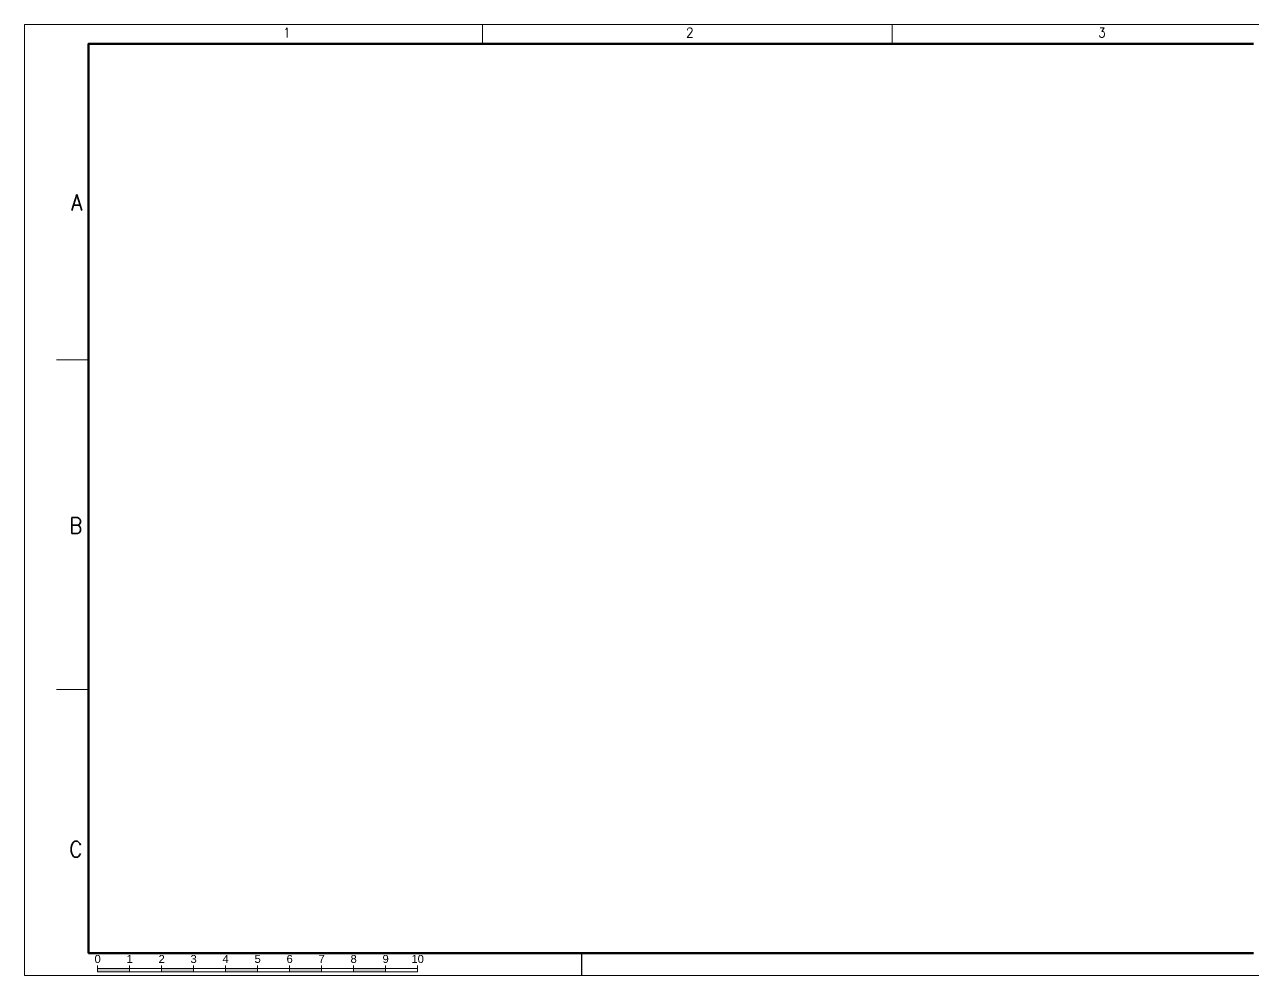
# Paper-space layout 'A4.2' of a CAD drawing. Header units: millimetres. Extents: x -417 to 177, y 136 to 433.
# Drawn here: x -416.9 to -32.9, y 136.3 to 433.3 of the extents above; entities that cross this region are included whole.
import ezdxf
from ezdxf.enums import TextEntityAlignment as Align

# ---------------------------------------------------------------- set-up
doc = ezdxf.new("R2010")
doc.units = ezdxf.units.MM
doc.header["$LTSCALE"] = 0.5
doc.layers.add('Border', color=7, linetype='Continuous', lineweight=0)
doc.styles.get("Standard").update_dxf_attribs({"font": 'arial.ttf'})
doc.styles.add('Style-STANDARD', font='STANDARD.shx')

# ---------------------------------------------------------------- blocks, each defined once
blk = doc.blocks.new('A4.2_v03_CZ')
at = {"layer": 'Border', "linetype": 'Continuous', "lineweight": 0}
h = blk.add_hatch(color=7, dxfattribs=at)
h.dxf.hatch_style = 1
h.paths.add_polyline_path([(-561.17, 1.14), (-561.17, 2.14), (-571.17, 2.14), (-571.17, 1.14)])
h.paths.add_polyline_path([(-541.17, 1.14), (-541.17, 2.14), (-551.17, 2.14), (-551.17, 1.14)])
h.paths.add_polyline_path([(-531.17, 2.14), (-531.17, 1.14), (-521.17, 1.14), (-521.17, 2.14)])
h.paths.add_polyline_path([(-511.17, 2.14), (-511.17, 1.14), (-501.17, 1.14), (-501.17, 2.14)])
h.paths.add_polyline_path([(-491.17, 2.14), (-491.17, 1.14), (-481.17, 1.14), (-481.17, 2.14)])
blk.add_line((-420, 7), (-420, 0))
at = {"layer": 'Border', "color": 7, "linetype": 'Continuous', "lineweight": 0}
for p, q in [((-450.9, 291), (-450.9, 297)), ((-322.9, 291), (-322.9, 297)), ((-584, 192.3), (-574, 192.3)), ((-584, 89.3), (-574, 89.3))]:
    blk.add_line(p, q, dxfattribs=at)
at = {"layer": 'Border', "color": 7, "linetype": 'Continuous', "lineweight": 0, "flags": 128}
blk.add_lwpolyline([(-594, 0), (0, 0), (0, 297), (-594, 297)], close=True, dxfattribs=at)
at = {"layer": 'Border', "color": 7, "linetype": 'Continuous', "lineweight": 50}
blk.add_lwpolyline([(-210, 7), (-574, 7), (-574, 291), (-210, 291)], dxfattribs=at)
at = {"layer": 'Border', "color": 7, "linetype": 'Continuous', "lineweight": 0}
for points in [[(-571.17, 1.14), (-571.17, 3.14)], [(-571.17, 2.14), (-471.17, 2.14)], [(-571.17, 1.14), (-471.17, 1.14)], [(-561.17, 1.14), (-561.17, 3.14)], [(-551.17, 1.14), (-551.17, 3.14)], [(-541.17, 1.14), (-541.17, 3.14)], [(-531.17, 1.14), (-531.17, 3.14)], [(-521.17, 1.14), (-521.17, 3.14)], [(-511.17, 1.14), (-511.17, 3.14)], [(-501.17, 1.14), (-501.17, 3.14)], [(-491.17, 1.14), (-491.17, 3.14)], [(-481.17, 1.14), (-481.17, 3.14)], [(-471.17, 1.14), (-471.17, 3.14)]]:
    blk.add_lwpolyline(points, dxfattribs=at)
at = {"layer": 'Border', "color": 7, "linetype": 'Continuous', "lineweight": 30, "style": 'Style-STANDARD'}
for s, p in [('1', (-513.2, 293)), ('2', (-387.3, 293)), ('3', (-258.5, 293))]:
    blk.add_text(s, height=3, dxfattribs=at).set_placement(p)
for s, p in [('A', (-575.93, 241.4)), ('B', (-575.93, 140.5)), ('C', (-575.93, 39.4))]:
    blk.add_text(s, height=5, dxfattribs=at).set_placement(p, align=Align.MIDDLE_RIGHT)
at = {"layer": 'Border', "color": 7, "linetype": 'Continuous', "lineweight": 0}
for s, p in [('0', (-571.17, 5.14)), ('1', (-561.17, 5.14)), ('2', (-551.17, 5.14)), ('3', (-541.17, 5.14)), ('4', (-531.17, 5.14)), ('5', (-521.17, 5.14)), ('6', (-511.17, 5.14)), ('7', (-501.17, 5.14)), ('8', (-491.17, 5.14)), ('9', (-481.17, 5.14)), ('10', (-471.17, 5.14))]:
    blk.add_text(s, height=2.5, dxfattribs=at).set_placement(p, align=Align.MIDDLE)

psp = doc.layouts.new('A4.2')

# ---------------------------------------------------------------- block references
psp.add_blockref('A4.2_v03_CZ', (177.07, 136.31))

doc.saveas('drawing.dxf')
